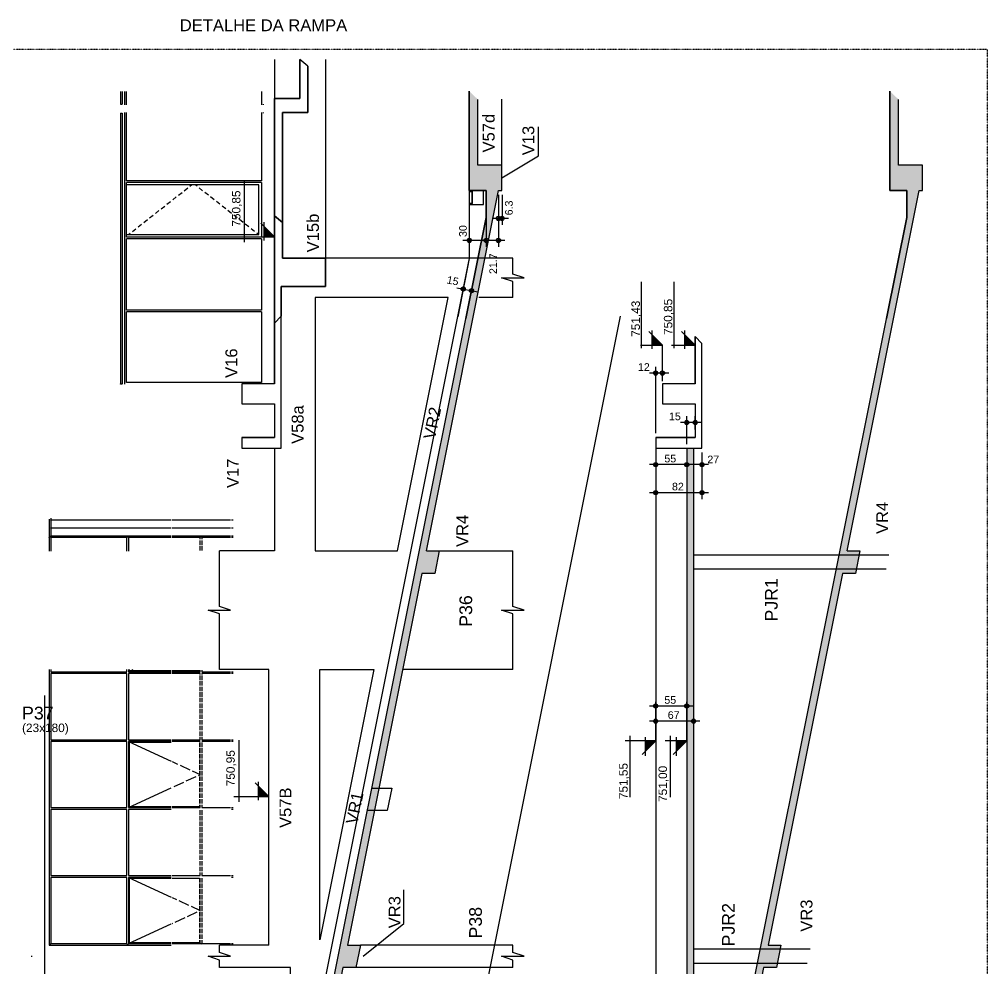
# Model space of a CAD drawing. Header units: millimetres. Extents: x 11071 to 20686, y 1651 to 7234.
# Drawn here: x 18970 to 20686, y 3246 to 4927 of the extents above; entities that cross this region are included whole.
import ezdxf

# ---------------------------------------------------------------- set-up
doc = ezdxf.new("R2010")
doc.units = ezdxf.units.MM
doc.linetypes.add('ESTILO_TQS_0003', pattern=[1.5, 0.5, -0.4, 0.1, -0.5])
for name, color, linetype in [('1', 4, 'Continuous'), ('10', 13, 'Continuous'), ('12', 3, 'Continuous'), ('18', 9, 'Continuous'), ('19', 5, 'Continuous'), ('20', 4, 'Continuous'), ('204', 7, 'ESTILO_TQS_0003'), ('26', 1, 'Continuous'), ('30', 15, 'Continuous'), ('8', 5, 'Continuous'), ('9', 3, 'Continuous'), ('CP5_CORTE_PARCIAL_5_1_NEW_03_AR', 7, 'Continuous')]:
    doc.layers.add(name, color=color, linetype=linetype)
doc.styles.get("Standard").update_dxf_attribs({"font": 'arial.ttf'})

msp = doc.modelspace()

# ---------------------------------------------------------------- linework, layer by layer
for p, q in [((19369.39, 4531.99), (19369.39, 4641.16)), ((19422.36, 4541.09), (19398.13, 4565.31)), ((19404.03, 4534.71), (19404.03, 4567.44)), ((19360.21, 4541.09), (19422.36, 4541.09)), ((20072.43, 4344.09), (20072.43, 4461.41)), ((20130.43, 4344.09), (20130.43, 4461.41)), ((20091.3, 4342.72), (20091.3, 4375.44)), ((20149.3, 4342.72), (20149.3, 4375.44)), ((20085.41, 4373.32), (20109.63, 4349.09)), ((20143.41, 4373.32), (20167.63, 4349.09)), ((20070.43, 4349.09), (20109.63, 4349.09)), ((20109.63, 4285.59), (20109.63, 4349.09)), ((20125.43, 4349.09), (20167.63, 4349.09)), ((20167.63, 4290.59), (20167.63, 4349.09)), ((20097.63, 3648), (20097.63, 3717.29)), ((20152.63, 3648), (20152.63, 3717.29)), ((20052.6, 3547.93), (20052.6, 3657.1)), ((20079.3, 3621.65), (20079.3, 3654.37)), ((20123.6, 3547.93), (20123.6, 3657.1)), ((20134.3, 3621.65), (20134.3, 3654.37)), ((19359.39, 3540), (19359.39, 3649.17)), ((20097.63, 3648), (20043.43, 3648)), ((20073.41, 3623.77), (20097.63, 3648)), ((20152.63, 3648), (20114.43, 3648)), ((20128.41, 3623.77), (20152.63, 3648)), ((19412.36, 3549.1), (19388.13, 3573.33)), ((19394.03, 3542.73), (19394.03, 3575.45)), ((19594.93, 3564.38), (19629.93, 3564.38)), ((19629.93, 3564.38), (19621.93, 3524.38)), ((19350.21, 3549.1), (19412.36, 3549.1)), ((19621.93, 3524.38), (19587.11, 3524.38)), ((18993.17, 3265.84), (18991.17, 3265.84)), ((18993.17, 3265.84), (18991.17, 3265.84)), ((18993.17, 3265.84), (18991.17, 3265.84)), ((18993.17, 3265.84), (18991.17, 3265.84))]:
    msp.add_line(p, q)
for points in [[(19844.33, 4433.59), (19844.33, 4461.92), (19824.33, 4468.59), (19864.33, 4468.59), (19844.33, 4475.25), (19844.33, 4503.59)], [(19324.56, 3774.59), (19324.56, 3872.92), (19304.56, 3879.59), (19344.56, 3879.59), (19324.56, 3886.25), (19324.56, 3984.59)], [(19844.33, 3774.59), (19844.33, 3872.92), (19824.33, 3879.59), (19864.33, 3879.59), (19844.33, 3886.25), (19844.33, 3984.59)], [(19324.56, 3246.09), (19324.56, 3259.42), (19304.56, 3266.09), (19344.56, 3266.09), (19324.56, 3272.75), (19324.56, 3286.09)], [(19844.33, 3246.09), (19844.33, 3259.42), (19824.33, 3266.09), (19864.33, 3266.09), (19844.33, 3272.75), (19844.33, 3286.09)]]:
    msp.add_lwpolyline(points)
at = {"layer": '1'}
for p, q in [((19422.36, 4855.59), (19422.36, 4786.59)), ((19512.36, 4855.59), (19512.36, 4503.59)), ((19825.17, 4668.33), (19825.17, 4785.11)), ((19844.33, 4503.59), (19512.36, 4503.59)), ((19494.36, 4433.59), (19494.36, 3984.59)), ((19730.07, 4433.59), (19494.36, 4433.59)), ((19640.28, 3984.59), (19730.07, 4433.59)), ((19844.33, 4433.59), (19784.21, 4433.59)), ((19422.36, 4166.59), (19422.36, 3984.59)), ((20097.63, 4166.59), (20097.63, 2912.09)), ((19422.36, 3984.59), (19324.56, 3984.59)), ((19494.36, 3984.59), (19640.28, 3984.59)), ((19714.03, 3984.59), (19844.33, 3984.59)), ((20510.81, 3977.09), (20164.63, 3977.09)), ((20505.86, 3952.09), (20164.63, 3952.09)), ((19412.36, 3774.59), (19324.56, 3774.59)), ((19412.36, 3286.09), (19412.36, 3774.59)), ((19502.36, 3774.59), (19598.28, 3774.59)), ((19598.28, 3774.59), (19502.36, 3294.99)), ((19502.36, 3294.99), (19502.36, 3774.59)), ((19844.33, 3774.59), (19649.27, 3774.59)), ((19412.36, 3286.09), (19324.56, 3286.09)), ((19844.33, 3286.09), (19574.35, 3286.09)), ((20371.1, 3278.59), (20164.63, 3278.59)), ((19450.36, 3246.09), (19324.56, 3246.09)), ((19450.36, 2799.65), (19450.36, 3246.09)), ((19844.33, 3246.09), (19566.33, 3246.09)), ((20366.1, 3253.59), (20164.63, 3253.59))]:
    msp.add_line(p, q, dxfattribs=at)
at = {"layer": '18'}
for p, q in [((19467.36, 4786.59), (19467.36, 4855.59)), ((19481.36, 4843.59), (19481.36, 4786.59)), ((19422.36, 4761.59), (19422.36, 4786.59)), ((19422.36, 4786.59), (19467.36, 4786.59)), ((19481.36, 4786.59), (19481.36, 4786.59)), ((19481.36, 4786.59), (19481.36, 4761.59)), ((19782.36, 4668.33), (19782.36, 4785.05)), ((20527.63, 4668.33), (20527.63, 4785.05)), ((19422.36, 4578.59), (19422.36, 4761.59)), ((19422.36, 4761.59), (19422.36, 4761.59)), ((19436.36, 4761.59), (19436.36, 4566.59)), ((19481.36, 4761.59), (19436.36, 4761.59)), ((19825.17, 4668.33), (19782.36, 4668.33)), ((19825.17, 4623.59), (19825.17, 4668.33)), ((20570.45, 4668.33), (20527.63, 4668.33)), ((20570.45, 4623.59), (20570.45, 4668.33)), ((19691.27, 3984.59), (19819.07, 4623.59)), ((19819.07, 4623.59), (19825.17, 4623.59)), ((20436.54, 3984.59), (20564.34, 4623.59)), ((20564.34, 4623.59), (20570.45, 4623.59)), ((19422.36, 4503.59), (19422.36, 4578.59)), ((19436.36, 4566.59), (19436.36, 4503.59)), ((19422.36, 4453.59), (19422.36, 4503.59)), ((19422.36, 4503.59), (19422.36, 4503.59)), ((19436.36, 4503.59), (19512.36, 4503.59)), ((19481.75, 2998.19), (19781.98, 4499.35)), ((19512.36, 4503.59), (19512.36, 4453.59)), ((20227.03, 2998.19), (20527.26, 4499.35)), ((19422.36, 4388.59), (19422.36, 4453.59)), ((19422.36, 4453.59), (19422.36, 4453.59)), ((19512.36, 4453.59), (19434.36, 4453.59)), ((19434.36, 4453.59), (19434.36, 4400.59)), ((19434.36, 4280.59), (19434.36, 4400.59)), ((19422.36, 4280.59), (19422.36, 4388.59)), ((20167.63, 4280.59), (20167.63, 4364.55)), ((20179.63, 4166.59), (20179.63, 4352.55)), ((19422.36, 4280.59), (19364.36, 4280.59)), ((19364.36, 4280.59), (19364.36, 4245.59)), ((19434.36, 4166.59), (19434.36, 4280.59)), ((20167.63, 4280.59), (20109.63, 4280.59)), ((20109.63, 4280.59), (20109.63, 4245.59)), ((19364.36, 4245.59), (19422.36, 4245.59)), ((19422.36, 4245.59), (19422.36, 4185.59)), ((20109.63, 4245.59), (20167.63, 4245.59)), ((20167.63, 4245.59), (20167.63, 4185.59)), ((19364.36, 4185.59), (19364.36, 4166.59)), ((19364.36, 4185.59), (19422.36, 4185.59)), ((20097.63, 4185.59), (20097.63, 4166.59)), ((20097.63, 4185.59), (20167.63, 4185.59)), ((19364.36, 4166.59), (19434.36, 4166.59)), ((20097.63, 4166.59), (20152.63, 4166.59)), ((20152.63, 4166.59), (20152.63, 2912.09)), ((20164.63, 4166.59), (20164.63, 2912.09)), ((20164.63, 4166.59), (20179.63, 4166.59)), ((19691.27, 3984.59), (19714.03, 3984.59)), ((19714.03, 3984.59), (19706.03, 3944.59)), ((20436.54, 3984.59), (20459.3, 3984.59)), ((20459.3, 3984.59), (20451.3, 3944.59)), ((19683.27, 3944.59), (19551.57, 3286.09)), ((19706.03, 3944.59), (19683.27, 3944.59)), ((20428.54, 3944.59), (20296.84, 3286.09)), ((20451.3, 3944.59), (20428.54, 3944.59)), ((19551.57, 3286.09), (19574.35, 3286.09)), ((19574.35, 3286.09), (19566.33, 3246.09)), ((20296.84, 3286.09), (20319.6, 3286.09)), ((20319.6, 3286.09), (20311.6, 3246.09)), ((19543.57, 3246.09), (19493.57, 2996.08)), ((19566.33, 3246.09), (19543.57, 3246.09)), ((20288.84, 3246.09), (20238.84, 2996.08)), ((20311.6, 3246.09), (20288.84, 3246.09))]:
    msp.add_line(p, q, dxfattribs=at)
for points in [[(19767.36, 4799.51), (19767.36, 4623.59), (19797.36, 4623.59), (19797.36, 4575.85), (19761.51, 4396.59)], [(19761.51, 4396.59), (19797.36, 4575.85), (19797.36, 4623.59), (19767.36, 4623.59), (19767.36, 4799.51)], [(20512.63, 4799.51), (20512.63, 4623.59), (20542.63, 4623.59), (20542.63, 4575.85), (20506.78, 4396.59)], [(20506.78, 4396.59), (20542.63, 4575.85), (20542.63, 4623.59), (20512.63, 4623.59), (20512.63, 4799.51)]]:
    msp.add_lwpolyline(points, dxfattribs=at)
at = {"layer": '19'}
for p, q in [((19767.36, 4623.59), (19767.36, 4503.08)), ((19466.98, 3000.83), (19766.98, 4500.83)), ((19767.36, 4503.08), (19746.8, 4399.51))]:
    msp.add_line(p, q, dxfattribs=at)
at = {"layer": '19', "linetype": 'Continuous'}
msp.add_line((19767.36, 3060.83), (20035.36, 4400.83), dxfattribs=at)
at = {"layer": '19'}
msp.add_lwpolyline([(19767.36, 4600.59), (19767.36, 4598.59), (19792.36, 4598.59), (19792.36, 4623.59), (19767.36, 4623.59), (19767.36, 4621.59), (19772.36, 4621.59), (19772.36, 4600.59), (19767.36, 4600.59), (19767.36, 4598.59), (19772.36, 4598.59), (19772.36, 4623.59)], dxfattribs=at)
at = {"layer": '20'}
for points in [[(19404.03, 4559.42), (19422.36, 4541.09), (19404.03, 4541.09)], [(19404.03, 4559.42), (19404.03, 4541.09), (19404.03, 4559.42)], [(20091.3, 4367.42), (20109.63, 4349.09), (20091.3, 4349.09)], [(20091.3, 4367.42), (20091.3, 4349.09), (20091.3, 4367.42)], [(20149.3, 4367.42), (20167.63, 4349.09), (20149.3, 4349.09)], [(20149.3, 4367.42), (20149.3, 4349.09), (20149.3, 4367.42)], [(20079.3, 3629.67), (20097.63, 3648), (20079.3, 3648)], [(20079.3, 3629.67), (20079.3, 3648), (20079.3, 3629.67)], [(20134.3, 3629.67), (20152.63, 3648), (20134.3, 3648)], [(20134.3, 3629.67), (20134.3, 3648), (20134.3, 3629.67)], [(19394.03, 3567.43), (19412.36, 3549.1), (19394.03, 3549.1)], [(19394.03, 3567.43), (19394.03, 3549.1), (19394.03, 3567.43)]]:
    msp.add_solid(points, dxfattribs=at)
at = {"layer": '204'}
msp.add_lwpolyline([(18153.1, 2132), (20685.69, 2132), (20685.69, 4873.54), (18153.1, 4873.54), (18153.1, 2132)], dxfattribs=at)
at = {"layer": '26'}
for p, q in [((19889.96, 4685.17), (19889.96, 4736.56)), ((19824.98, 4646.09), (19889.96, 4685.17)), ((19651.53, 3324), (19651.53, 3383.81)), ((19579.33, 3266.09), (19651.53, 3324))]:
    msp.add_line(p, q, dxfattribs=at)
at = {"layer": '26', "color": 3, "linetype": 'Continuous'}
for p, q in [((19767.36, 4623.59), (19767.36, 4623.59)), ((19767.36, 4616.09), (19767.36, 4523.7)), ((19797.36, 4623.59), (19797.36, 4623.59)), ((19797.36, 4617.49), (19797.36, 4617.49)), ((19797.36, 4616.09), (19797.36, 4523.7)), ((19819.07, 4623.59), (19819.07, 4623.59)), ((19819.07, 4623.59), (19819.07, 4623.59)), ((19819.07, 4616.09), (19819.07, 4562.7)), ((19819.07, 4616.09), (19819.07, 4523.7)), ((19825.36, 4623.59), (19825.36, 4623.59)), ((19825.36, 4616.09), (19825.36, 4562.7)), ((19797.36, 4609.99), (19797.36, 4523.7)), ((19836.61, 4573.95), (19807.82, 4573.95)), ((19808.61, 4534.95), (19756.11, 4534.95)), ((19830.32, 4534.95), (19786.11, 4534.95)), ((19745.57, 4451.09), (19782.35, 4443.79)), ((19756.17, 4446.72), (19754.41, 4437.87)), ((19757.63, 4454.08), (19757.63, 4454.08)), ((19770.88, 4443.8), (19769.13, 4434.95)), ((19772.34, 4451.16), (19772.34, 4451.16)), ((20097.63, 4193.09), (20097.63, 4311.03)), ((20109.63, 4293.09), (20109.63, 4311.03)), ((20120.88, 4299.78), (20086.38, 4299.78)), ((20109.63, 4285.59), (20109.63, 4285.59)), ((20152.63, 4174.09), (20152.63, 4223.51)), ((20167.63, 4200), (20167.63, 4223.51)), ((20178.88, 4212.26), (20141.38, 4212.26)), ((20167.63, 4192.5), (20167.63, 4192.5)), ((20097.63, 4185.59), (20097.63, 4185.59)), ((20097.63, 4166.59), (20097.63, 4166.59)), ((20097.63, 4159.09), (20097.63, 4126.27)), ((20152.63, 4166.59), (20152.63, 4166.59)), ((20152.63, 4166.59), (20152.63, 4166.59)), ((20152.63, 4159.09), (20152.63, 4126.27)), ((20179.63, 4166.59), (20179.63, 4166.59)), ((20179.63, 4166.59), (20179.63, 4166.59)), ((20179.63, 4159.09), (20179.63, 4076.62)), ((20179.63, 4159.09), (20179.63, 4126.27)), ((20163.88, 4137.52), (20086.38, 4137.52)), ((20190.88, 4137.52), (20141.38, 4137.52)), ((20152.63, 4148.33), (20152.63, 4148.33)), ((20152.63, 4140.83), (20152.63, 4126.27)), ((20097.63, 4109.89), (20097.63, 4109.89)), ((20097.63, 4102.39), (20097.63, 4076.62)), ((20190.88, 4087.87), (20086.38, 4087.87)), ((20152.63, 3746.29), (20152.63, 3746.29)), ((20097.63, 3727.29), (20097.63, 3727.29)), ((20097.63, 3727.29), (20097.63, 3727.29)), ((20152.63, 3738.79), (20152.63, 3698.42)), ((20163.88, 3709.67), (20086.38, 3709.67)), ((20097.63, 3719.79), (20097.63, 3698.42)), ((20097.63, 3719.79), (20097.63, 3671.61)), ((20164.63, 3696.7), (20164.63, 3696.7)), ((20164.63, 3689.2), (20164.63, 3671.61)), ((20175.88, 3682.86), (20086.38, 3682.86))]:
    msp.add_line(p, q, dxfattribs=at)
for centre, radius in [((19819.07, 4573.95), 3.75), ((19819.07, 4573.95), 1.87), ((19825.36, 4573.95), 3.75), ((19825.36, 4573.95), 1.87), ((19767.36, 4534.95), 3.75), ((19767.36, 4534.95), 1.87), ((19797.36, 4534.95), 3.75), ((19797.36, 4534.95), 3.75), ((19797.36, 4534.95), 1.87), ((19797.36, 4534.95), 1.87), ((19819.07, 4534.95), 3.75), ((19819.07, 4534.95), 1.87), ((19756.6, 4448.9), 3.75), ((19756.6, 4448.9), 1.87), ((19771.32, 4445.98), 3.75), ((19771.32, 4445.98), 1.87), ((20097.63, 4299.78), 3.75), ((20097.63, 4299.78), 1.87), ((20109.63, 4299.78), 3.75), ((20109.63, 4299.78), 1.87), ((20152.63, 4212.26), 3.75), ((20152.63, 4212.26), 1.87), ((20167.63, 4212.26), 3.75), ((20167.63, 4212.26), 1.87), ((20097.63, 4137.52), 3.75), ((20097.63, 4137.52), 1.87), ((20152.63, 4137.52), 3.75), ((20152.63, 4137.52), 3.75), ((20152.63, 4137.52), 1.87), ((20152.63, 4137.52), 1.87), ((20179.63, 4137.52), 3.75), ((20179.63, 4137.52), 1.87), ((20097.63, 4087.87), 3.75), ((20097.63, 4087.87), 1.87), ((20179.63, 4087.87), 3.75), ((20179.63, 4087.87), 1.87), ((20097.63, 3709.67), 3.75), ((20097.63, 3709.67), 1.87), ((20152.63, 3709.67), 3.75), ((20152.63, 3709.67), 1.87), ((20097.63, 3682.86), 3.75), ((20097.63, 3682.86), 1.87), ((20164.63, 3682.86), 3.75), ((20164.63, 3682.86), 1.87)]:
    msp.add_circle(centre, radius, dxfattribs=at)
at = {"layer": '30'}
for points in [[(19422.36, 4578.59), (19436.36, 4566.59), (19436.36, 4761.59), (19481.36, 4761.59), (19481.36, 4786.59), (19481.36, 4786.59), (19481.36, 4843.59), (19467.36, 4855.59), (19467.36, 4786.59), (19422.36, 4786.59), (19422.36, 4761.59), (19422.36, 4761.59), (19422.36, 4578.59)], [(19422.36, 4388.59), (19434.36, 4400.59), (19434.36, 4453.59), (19512.36, 4453.59), (19512.36, 4503.59), (19436.36, 4503.59), (19436.36, 4566.59), (19422.36, 4578.59), (19422.36, 4503.59), (19422.36, 4503.59), (19422.36, 4453.59), (19422.36, 4453.59), (19422.36, 4388.59)], [(19434.36, 4400.59), (19422.36, 4388.59), (19422.36, 4280.59), (19364.36, 4280.59), (19364.36, 4245.59), (19422.36, 4245.59), (19422.36, 4185.59), (19364.36, 4185.59), (19364.36, 4166.59), (19434.36, 4166.59), (19434.36, 4400.59)], [(20179.63, 4352.55), (20167.63, 4364.55), (20167.63, 4280.59), (20109.63, 4280.59), (20109.63, 4245.59), (20167.63, 4245.59), (20167.63, 4185.59), (20097.63, 4185.59), (20097.63, 4166.59), (20179.63, 4166.59), (20179.63, 4352.55)]]:
    msp.add_lwpolyline(points, dxfattribs=at)
for points in [[(19782.36, 4668.59), (19782.36, 4785.05), (19767.36, 4799.51)], [(19782.36, 4668.59), (19767.36, 4799.51), (19767.36, 4623.59)], [(20527.63, 4668.59), (20527.63, 4785.05), (20512.63, 4799.51)], [(20527.63, 4668.59), (20512.63, 4799.51), (20512.63, 4623.59)], [(19782.36, 4668.59), (19767.36, 4623.59), (19797.36, 4623.59)], [(19782.36, 4668.59), (19797.36, 4623.59), (19825.17, 4668.33)], [(19797.36, 4575.85), (19819.07, 4623.59), (19825.17, 4668.33)], [(19825.17, 4668.33), (19797.36, 4623.59), (19797.36, 4575.85)], [(19819.07, 4623.59), (19825.17, 4623.59), (19825.17, 4668.33)], [(20527.63, 4668.59), (20512.63, 4623.59), (20542.63, 4623.59)], [(20527.63, 4668.59), (20542.63, 4623.59), (20570.45, 4668.33)], [(20542.63, 4575.85), (20564.34, 4623.59), (20570.45, 4668.33)], [(20570.45, 4668.33), (20542.63, 4623.59), (20542.63, 4575.85)], [(20564.34, 4623.59), (20570.45, 4623.59), (20570.45, 4668.33)], [(19774.24, 4399.46), (19819.07, 4623.59), (19797.36, 4575.85)], [(20520.31, 4405.17), (20564.34, 4623.59), (20542.63, 4575.85)], [(19761.51, 4396.59), (19774.24, 4399.46), (19797.36, 4575.85)], [(20506.78, 4396.59), (20520.31, 4405.17), (20542.63, 4575.85)], [(19481.75, 2998.19), (19493.57, 2996.08), (19761.51, 4396.59)], [(19493.57, 2996.08), (19543.57, 3246.09), (19761.51, 4396.59)], [(19543.57, 3246.09), (19551.57, 3286.09), (19761.51, 4396.59)], [(19551.57, 3286.09), (19683.27, 3944.59), (19761.51, 4396.59)], [(19683.27, 3944.59), (19691.27, 3984.59), (19761.51, 4396.59)], [(19691.27, 3984.59), (19774.24, 4399.46), (19761.51, 4396.59)], [(19761.51, 4396.59), (19774.24, 4399.46), (19774.24, 4399.46)], [(20227.03, 2998.19), (20238.84, 2996.08), (20506.78, 4396.59)], [(20238.84, 2996.08), (20288.84, 3246.09), (20506.78, 4396.59)], [(20288.84, 3246.09), (20296.84, 3286.09), (20506.78, 4396.59)], [(20296.84, 3286.09), (20428.54, 3944.59), (20506.78, 4396.59)], [(20428.54, 3944.59), (20436.54, 3984.59), (20506.78, 4396.59)], [(20436.54, 3984.59), (20520.31, 4405.17), (20506.78, 4396.59)], [(20506.78, 4396.59), (20520.31, 4405.17), (20520.31, 4405.17)], [(20164.63, 4166.59), (20152.63, 4166.59), (20152.63, 2912.09)], [(20164.63, 4166.59), (20152.63, 2912.09), (20164.63, 2912.09)], [(20164.63, 4166.59), (20164.63, 2912.09), (20164.63, 4166.59)], [(19683.27, 3944.59), (19706.03, 3944.59), (19691.27, 3984.59)], [(19706.03, 3944.59), (19714.03, 3984.59), (19691.27, 3984.59)], [(20428.54, 3944.59), (20451.3, 3944.59), (20436.54, 3984.59)], [(20451.3, 3944.59), (20459.3, 3984.59), (20436.54, 3984.59)], [(19543.57, 3246.09), (19566.33, 3246.09), (19551.57, 3286.09)], [(19566.33, 3246.09), (19574.35, 3286.09), (19551.57, 3286.09)], [(20288.84, 3246.09), (20311.6, 3246.09), (20296.84, 3286.09)], [(20311.6, 3246.09), (20319.6, 3286.09), (20296.84, 3286.09)]]:
    msp.add_solid(points, dxfattribs=at)
at = {"layer": 'CP5_CORTE_PARCIAL_5_1_NEW_03_AR', "linetype": 'Continuous'}
for p, q in [((19149.17, 4799.25), (19149.17, 4776.59)), ((19152.17, 4799.25), (19152.17, 4776.59)), ((19157.17, 4775.59), (19157.17, 4799.25)), ((19160.17, 4775.59), (19160.17, 4799.25)), ((19399.17, 4799.25), (19399.17, 4775.59)), ((19149.17, 4776.59), (19152.17, 4776.59)), ((19402.17, 4776.58), (19402.17, 4775.59)), ((19149.17, 4760.59), (19149.17, 4280.8)), ((19149.17, 4760.59), (19152.17, 4760.59)), ((19152.17, 4760.59), (19152.17, 4280.8)), ((19157.17, 4639.34), (19157.17, 4761.59)), ((19160.17, 4640.84), (19160.17, 4761.59)), ((19399.17, 4761.59), (19399.17, 4640.84)), ((19402.17, 4761.59), (19402.17, 4760.59)), ((19157.17, 4539.34), (19157.17, 4639.34)), ((19399.17, 4640.84), (19160.17, 4640.84)), ((19399.17, 4637.84), (19160.17, 4637.84)), ((19160.17, 4540.84), (19160.17, 4637.84)), ((19394.67, 4633.34), (19160.17, 4633.34)), ((19272.38, 4630.9), (19275.49, 4633.34)), ((19284.97, 4630.9), (19281.86, 4633.34)), ((19394.67, 4545.34), (19394.67, 4633.34)), ((19399.17, 4637.84), (19399.17, 4540.84)), ((19252.21, 4615.07), (19258.51, 4620.01)), ((19262.44, 4623.1), (19268.73, 4628.04)), ((19294.91, 4623.1), (19288.61, 4628.04)), ((19305.13, 4615.07), (19298.84, 4620.01)), ((19231.76, 4599.02), (19238.05, 4603.96)), ((19241.99, 4607.05), (19248.28, 4611.98)), ((19315.36, 4607.05), (19309.07, 4611.98)), ((19325.59, 4599.02), (19319.29, 4603.96)), ((19211.31, 4582.97), (19217.6, 4587.91)), ((19221.53, 4590.99), (19227.83, 4595.93)), ((19335.81, 4590.99), (19329.52, 4595.93)), ((19346.04, 4582.97), (19339.75, 4587.91)), ((19180.63, 4558.89), (19186.92, 4563.83)), ((19190.85, 4566.92), (19197.15, 4571.85)), ((19201.08, 4574.94), (19207.37, 4579.88)), ((19356.27, 4574.94), (19349.97, 4579.88)), ((19366.49, 4566.92), (19360.2, 4571.85)), ((19376.72, 4558.89), (19370.43, 4563.83)), ((19163.36, 4545.34), (19166.47, 4547.78)), ((19170.4, 4550.86), (19176.69, 4555.8)), ((19386.95, 4550.86), (19380.65, 4555.8)), ((19393.99, 4545.34), (19390.88, 4547.78)), ((19157.17, 4409.84), (19157.17, 4539.34)), ((19160.17, 4545.34), (19394.67, 4545.34)), ((19399.17, 4540.84), (19160.17, 4540.84)), ((19399.17, 4537.84), (19160.17, 4537.84)), ((19160.17, 4411.34), (19160.17, 4537.84)), ((19399.17, 4537.84), (19399.17, 4411.34)), ((19157.17, 4280.34), (19157.17, 4409.84)), ((19399.17, 4411.34), (19160.17, 4411.34)), ((19399.17, 4408.34), (19160.17, 4408.34)), ((19160.17, 4283.34), (19160.17, 4408.34)), ((19399.17, 4408.34), (19399.17, 4283.34)), ((19149.17, 4280.54), (19149.17, 4280.8)), ((19149.17, 4280.8), (19152.17, 4280.8)), ((19149.17, 4280.34), (19149.17, 4280.54)), ((19152.17, 4280.54), (19152.17, 4280.8)), ((19152.17, 4280.34), (19152.17, 4280.54)), ((19399.17, 4283.34), (19160.17, 4283.34)), ((19023.17, 4040.63), (19023.17, 4037.64)), ((19023.17, 4037.64), (19023.17, 4023.38)), ((19026.17, 4042.65), (19026.17, 4039.83)), ((19026.17, 4039.83), (19162.17, 4039.83)), ((19026.17, 4039.41), (19026.17, 4039.83)), ((19026.17, 4039.41), (19026.17, 4025.57)), ((19162.17, 4039.41), (19026.17, 4039.41)), ((19162.17, 4039.83), (19239.17, 4039.83)), ((19162.17, 4039.41), (19162.17, 4039.83)), ((19239.17, 4039.41), (19162.17, 4039.41)), ((19241.17, 4039.83), (19344.37, 4039.83)), ((19344.37, 4039.41), (19241.17, 4039.41)), ((19346.37, 4039.83), (19349.17, 4039.83)), ((19349.17, 4039.41), (19346.37, 4039.41)), ((19023.17, 4023.38), (19023.17, 4009.74)), ((19026.17, 4025.57), (19162.17, 4025.57)), ((19026.17, 4025.15), (19026.17, 4025.57)), ((19026.17, 4025.15), (19026.17, 4011.38)), ((19162.17, 4025.15), (19026.17, 4025.15)), ((19162.17, 4025.57), (19239.17, 4025.57)), ((19162.17, 4025.15), (19162.17, 4025.57)), ((19239.17, 4025.15), (19162.17, 4025.15)), ((19241.17, 4025.57), (19344.37, 4025.57)), ((19346.37, 4025.57), (19349.17, 4025.57)), ((19349.17, 4025.15), (19346.37, 4025.15)), ((19023.17, 4001.01), (19022.17, 4001.01)), ((19022.17, 4000.91), (19022.17, 4001.01)), ((19023.17, 4000.91), (19022.17, 4000.91)), ((19023.17, 4009.46), (19026.17, 4010.59)), ((19023.17, 4009.74), (19023.17, 3984.38)), ((19023.44, 4009.56), (19023.17, 4009.74)), ((19026.17, 4008.33), (19023.17, 4009.46)), ((19023.17, 4009.46), (19023.17, 4009.25)), ((19023.17, 4009.25), (19023.17, 4009.18)), ((19023.17, 4009.18), (19023.55, 4009.21)), ((19023.17, 4008.28), (19023.17, 4009.18)), ((19026.17, 4011.38), (19162.17, 4011.38)), ((19026.17, 4010.59), (19026.17, 4011.38)), ((19162.17, 4010.59), (19026.17, 4010.59)), ((19160.67, 4008.33), (19026.17, 4008.33)), ((19026.17, 4008.13), (19026.17, 4008.33)), ((19026.17, 4008.13), (19026.17, 3984.38)), ((19160.67, 4008.13), (19026.17, 4008.13)), ((19162.17, 4009.46), (19160.67, 4008.33)), ((19160.67, 4008.33), (19160.67, 4008.13)), ((19160.67, 3984.38), (19160.67, 4008.13)), ((19162.17, 4010.11), (19161.89, 4009.74)), ((19162.17, 4011.38), (19239.17, 4011.38)), ((19162.17, 4010.59), (19162.17, 4011.38)), ((19239.17, 4010.59), (19162.17, 4010.59)), ((19162.46, 4009.74), (19162.17, 4010.11)), ((19163.67, 4008.33), (19162.17, 4009.46)), ((19162.17, 4009.46), (19162.17, 4009.25)), ((19239.17, 4008.33), (19163.67, 4008.33)), ((19163.67, 4008.13), (19163.67, 4008.33)), ((19163.67, 4008.13), (19163.67, 3984.38)), ((19239.17, 4008.13), (19163.67, 4008.13)), ((19241.17, 4011.38), (19292.17, 4011.38)), ((19292.17, 4010.59), (19241.17, 4010.59)), ((19290.67, 4008.33), (19241.17, 4008.33)), ((19290.67, 4008.13), (19241.17, 4008.13)), ((19292.17, 4009.46), (19290.67, 4008.33)), ((19290.67, 4008.33), (19290.67, 4008.13)), ((19290.67, 4005.38), (19290.67, 4008.13)), ((19290.67, 3995.38), (19290.67, 4003.38)), ((19292.17, 4010.11), (19291.89, 4009.74)), ((19292.17, 4011.38), (19344.37, 4011.38)), ((19292.17, 4010.59), (19292.17, 4011.38)), ((19344.37, 4010.59), (19292.17, 4010.59)), ((19292.46, 4009.74), (19292.17, 4010.11)), ((19293.67, 4008.33), (19292.17, 4009.46)), ((19292.17, 4009.25), (19292.17, 4009.46)), ((19344.37, 4008.33), (19293.67, 4008.33)), ((19293.67, 4008.13), (19293.67, 4008.33)), ((19293.67, 4008.13), (19293.67, 4005.38)), ((19344.37, 4008.13), (19293.67, 4008.13)), ((19293.67, 4003.38), (19293.67, 3995.38)), ((19346.37, 4011.38), (19349.17, 4011.38)), ((19349.17, 4010.59), (19346.37, 4010.59)), ((19349.17, 4008.33), (19346.37, 4008.33)), ((19349.17, 4008.13), (19346.37, 4008.13)), ((19290.67, 3985.58), (19290.67, 3993.38)), ((19293.67, 3993.38), (19293.67, 3985.58)), ((19023.17, 3774.38), (19023.17, 3769.04)), ((19026.17, 3774.38), (19026.17, 3770.54)), ((19160.67, 3770.54), (19160.67, 3774.38)), ((19163.67, 3774.38), (19163.67, 3770.54)), ((19163.67, 3770.54), (19171.98, 3774.38)), ((19165.17, 3772.04), (19165.17, 3774.38)), ((19023.17, 3769.04), (19023.17, 3648.54)), ((19026.17, 3770.54), (19160.67, 3770.54)), ((19026.17, 3767.54), (19026.17, 3650.04)), ((19160.67, 3767.54), (19026.17, 3767.54)), ((19160.67, 3650.04), (19160.67, 3767.54)), ((19163.67, 3770.54), (19239.17, 3770.54)), ((19163.67, 3767.54), (19163.67, 3650.04)), ((19239.17, 3767.54), (19163.67, 3767.54)), ((19239.17, 3772.04), (19165.17, 3772.04)), ((19289.17, 3772.04), (19241.17, 3772.04)), ((19241.17, 3770.54), (19290.67, 3770.54)), ((19290.67, 3767.54), (19241.17, 3767.54)), ((19289.17, 3773.18), (19289.17, 3772.04)), ((19290.67, 3770.54), (19290.67, 3773.18)), ((19290.67, 3765.54), (19290.67, 3767.54)), ((19290.67, 3755.7), (19290.67, 3763.54)), ((19293.67, 3773.18), (19293.67, 3770.54)), ((19293.67, 3770.54), (19344.37, 3770.54)), ((19293.67, 3767.54), (19293.67, 3765.54)), ((19344.37, 3767.54), (19293.67, 3767.54)), ((19293.67, 3763.54), (19293.67, 3755.7)), ((19346.37, 3770.54), (19349.17, 3770.54)), ((19349.17, 3767.54), (19346.37, 3767.54)), ((19290.67, 3745.87), (19290.67, 3753.7)), ((19290.67, 3736.03), (19290.67, 3743.87)), ((19293.67, 3753.7), (19293.67, 3745.87)), ((19293.67, 3743.87), (19293.67, 3736.03)), ((19015.18, 3688.2), (19015.18, 3728.23)), ((19290.67, 3726.19), (19290.67, 3734.03)), ((19290.67, 3716.35), (19290.67, 3724.19)), ((19293.67, 3734.03), (19293.67, 3726.19)), ((19293.67, 3724.19), (19293.67, 3716.35)), ((19290.67, 3706.51), (19290.67, 3714.35)), ((19293.67, 3714.35), (19293.67, 3706.51)), ((19015.18, 2911.84), (19015.18, 3688.2)), ((19290.67, 3696.67), (19290.67, 3704.51)), ((19290.67, 3686.83), (19290.67, 3694.67)), ((19293.67, 3704.51), (19293.67, 3696.67)), ((19293.67, 3694.67), (19293.67, 3686.83)), ((19290.67, 3676.83), (19290.67, 3684.83)), ((19290.67, 3666.83), (19290.67, 3674.83)), ((19293.67, 3684.83), (19293.67, 3676.83)), ((19293.67, 3674.83), (19293.67, 3666.83)), ((19290.67, 3656.83), (19290.67, 3664.83)), ((19290.67, 3650.04), (19290.67, 3654.83)), ((19293.67, 3664.83), (19293.67, 3656.83)), ((19293.67, 3654.83), (19293.67, 3650.04)), ((19023.17, 3648.54), (19023.17, 3528.04)), ((19026.17, 3650.04), (19160.67, 3650.04)), ((19026.17, 3647.04), (19026.17, 3529.54)), ((19160.67, 3647.04), (19026.17, 3647.04)), ((19160.67, 3529.54), (19160.67, 3647.04)), ((19163.67, 3650.04), (19239.17, 3650.04)), ((19239.17, 3647.04), (19163.67, 3647.04)), ((19163.67, 3647.04), (19163.67, 3529.54)), ((19163.67, 3647.04), (19239.17, 3612.11)), ((19165.17, 3645.54), (19239.17, 3645.54)), ((19165.17, 3531.04), (19165.17, 3645.54)), ((19241.17, 3650.04), (19290.67, 3650.04)), ((19290.67, 3647.04), (19241.17, 3647.04)), ((19289.17, 3644.83), (19289.17, 3636.83)), ((19290.67, 3646.83), (19290.67, 3647.04)), ((19290.67, 3636.83), (19290.67, 3644.83)), ((19293.67, 3650.04), (19344.37, 3650.04)), ((19293.67, 3647.04), (19293.67, 3646.83)), ((19344.37, 3647.04), (19293.67, 3647.04)), ((19293.67, 3644.83), (19293.67, 3636.83)), ((19346.37, 3650.04), (19349.17, 3650.04)), ((19349.17, 3647.04), (19346.37, 3647.04)), ((19289.17, 3634.83), (19289.17, 3626.83)), ((19289.17, 3624.83), (19289.17, 3616.83)), ((19290.67, 3626.83), (19290.67, 3634.83)), ((19290.67, 3616.83), (19290.67, 3624.83)), ((19293.67, 3634.83), (19293.67, 3626.83)), ((19293.67, 3624.83), (19293.67, 3616.83)), ((19241.17, 3611.19), (19250.59, 3606.83)), ((19254.91, 3604.83), (19272.2, 3596.83)), ((19289.17, 3614.83), (19289.17, 3606.83)), ((19289.17, 3604.83), (19289.17, 3596.83)), ((19290.67, 3606.83), (19290.67, 3614.83)), ((19290.67, 3596.83), (19290.67, 3604.83)), ((19293.67, 3614.83), (19293.67, 3606.83)), ((19293.67, 3604.83), (19293.67, 3596.83)), ((19276.53, 3594.83), (19290.67, 3588.29)), ((19287.53, 3586.83), (19290.67, 3588.29)), ((19289.17, 3594.83), (19289.17, 3586.83)), ((19290.67, 3586.83), (19290.67, 3594.83)), ((19293.67, 3594.83), (19293.67, 3586.83)), ((19244.29, 3566.83), (19261.58, 3574.83)), ((19265.91, 3576.83), (19283.2, 3584.83)), ((19289.17, 3584.83), (19289.17, 3576.83)), ((19289.17, 3574.83), (19289.17, 3566.83)), ((19290.67, 3576.83), (19290.67, 3584.83)), ((19290.67, 3566.83), (19290.67, 3574.83)), ((19293.67, 3584.83), (19293.67, 3576.83)), ((19293.67, 3574.83), (19293.67, 3566.83)), ((19163.67, 3529.54), (19239.17, 3564.47)), ((19289.17, 3564.83), (19289.17, 3556.83)), ((19289.17, 3554.83), (19289.17, 3546.83)), ((19290.67, 3556.83), (19290.67, 3564.83)), ((19290.67, 3546.83), (19290.67, 3554.83)), ((19293.67, 3564.83), (19293.67, 3556.83)), ((19293.67, 3554.83), (19293.67, 3546.83)), ((19289.17, 3544.83), (19289.17, 3536.83)), ((19289.17, 3534.83), (19289.17, 3531.04)), ((19290.67, 3536.83), (19290.67, 3544.83)), ((19290.67, 3529.54), (19290.67, 3534.83)), ((19293.67, 3544.83), (19293.67, 3536.83)), ((19293.67, 3534.83), (19293.67, 3529.54)), ((19023.17, 3528.04), (19023.17, 3407.54)), ((19026.17, 3529.54), (19160.67, 3529.54)), ((19026.17, 3526.54), (19026.17, 3409.04)), ((19160.67, 3526.54), (19026.17, 3526.54)), ((19160.67, 3409.04), (19160.67, 3526.54)), ((19163.67, 3529.54), (19239.17, 3529.54)), ((19163.67, 3526.54), (19163.67, 3409.04)), ((19239.17, 3526.54), (19163.67, 3526.54)), ((19239.17, 3531.04), (19165.17, 3531.04)), ((19289.17, 3531.04), (19241.17, 3531.04)), ((19241.17, 3529.54), (19290.67, 3529.54)), ((19290.67, 3516.83), (19290.67, 3524.83)), ((19293.67, 3529.54), (19344.37, 3529.54)), ((19293.67, 3524.83), (19293.67, 3516.83)), ((19346.37, 3529.54), (19349.17, 3529.54)), ((19349.17, 3526.54), (19346.37, 3526.54)), ((19290.67, 3506.83), (19290.67, 3514.83)), ((19290.67, 3496.83), (19290.67, 3504.83)), ((19293.67, 3514.83), (19293.67, 3506.83)), ((19293.67, 3504.83), (19293.67, 3496.83)), ((19290.67, 3486.83), (19290.67, 3494.83)), ((19290.67, 3476.83), (19290.67, 3484.83)), ((19293.67, 3494.83), (19293.67, 3486.83)), ((19293.67, 3484.83), (19293.67, 3476.83)), ((19290.67, 3466.83), (19290.67, 3474.83)), ((19293.67, 3474.83), (19293.67, 3466.83)), ((19290.67, 3456.83), (19290.67, 3464.83)), ((19290.67, 3446.83), (19290.67, 3454.83)), ((19293.67, 3464.83), (19293.67, 3456.83)), ((19293.67, 3454.83), (19293.67, 3446.83)), ((19290.67, 3436.83), (19290.67, 3444.83)), ((19290.67, 3426.83), (19290.67, 3434.83)), ((19293.67, 3444.83), (19293.67, 3436.83)), ((19293.67, 3434.83), (19293.67, 3426.83)), ((19290.67, 3416.83), (19290.67, 3424.83)), ((19290.67, 3409.04), (19290.67, 3414.83)), ((19293.67, 3424.83), (19293.67, 3416.83)), ((19293.67, 3414.83), (19293.67, 3409.04)), ((19023.17, 3407.54), (19023.17, 3287.04)), ((19026.17, 3409.04), (19160.67, 3409.04)), ((19026.17, 3406.04), (19026.17, 3288.54)), ((19160.67, 3406.04), (19026.17, 3406.04)), ((19160.67, 3288.54), (19160.67, 3406.04)), ((19163.67, 3409.04), (19239.17, 3409.04)), ((19239.17, 3406.04), (19163.67, 3406.04)), ((19163.67, 3406.04), (19163.67, 3288.54)), ((19163.67, 3406.04), (19239.17, 3371.11)), ((19165.17, 3404.54), (19239.17, 3404.54)), ((19165.17, 3290.04), (19165.17, 3404.54)), ((19241.17, 3409.04), (19290.67, 3409.04)), ((19241.17, 3404.54), (19289.17, 3404.54)), ((19289.17, 3404.54), (19289.17, 3396.83)), ((19290.67, 3396.83), (19290.67, 3404.83)), ((19293.67, 3409.04), (19344.37, 3409.04)), ((19293.67, 3404.83), (19293.67, 3396.83)), ((19346.37, 3409.04), (19349.17, 3409.04)), ((19349.17, 3406.04), (19346.37, 3406.04)), ((19289.17, 3394.83), (19289.17, 3386.83)), ((19289.17, 3384.83), (19289.17, 3376.83)), ((19290.67, 3386.83), (19290.67, 3394.83)), ((19290.67, 3376.83), (19290.67, 3384.83)), ((19293.67, 3394.83), (19293.67, 3386.83)), ((19293.67, 3384.83), (19293.67, 3376.83)), ((19241.17, 3370.19), (19248.43, 3366.83)), ((19252.75, 3364.83), (19270.04, 3356.83)), ((19289.17, 3374.83), (19289.17, 3366.83)), ((19289.17, 3364.83), (19289.17, 3356.83)), ((19290.67, 3366.83), (19290.67, 3374.83)), ((19290.67, 3356.83), (19290.67, 3364.83)), ((19293.67, 3374.83), (19293.67, 3366.83)), ((19293.67, 3364.83), (19293.67, 3356.83)), ((19274.37, 3354.83), (19290.67, 3347.29)), ((19289.17, 3354.83), (19289.17, 3346.83)), ((19289.69, 3346.83), (19290.67, 3347.29)), ((19290.67, 3346.83), (19290.67, 3354.83)), ((19293.67, 3354.83), (19293.67, 3346.83)), ((19246.45, 3326.83), (19263.75, 3334.83)), ((19268.07, 3336.83), (19285.36, 3344.83)), ((19289.17, 3344.83), (19289.17, 3336.83)), ((19289.17, 3334.83), (19289.17, 3326.83)), ((19290.67, 3336.83), (19290.67, 3344.83)), ((19290.67, 3326.83), (19290.67, 3334.83)), ((19293.67, 3344.83), (19293.67, 3336.83)), ((19293.67, 3334.83), (19293.67, 3326.83)), ((19163.67, 3288.54), (19239.17, 3323.47)), ((19241.17, 3324.39), (19242.13, 3324.83)), ((19289.17, 3324.83), (19289.17, 3316.83)), ((19289.17, 3314.83), (19289.17, 3306.83)), ((19290.67, 3316.83), (19290.67, 3324.83)), ((19290.67, 3306.83), (19290.67, 3314.83)), ((19293.67, 3324.83), (19293.67, 3316.83)), ((19293.67, 3314.83), (19293.67, 3306.83)), ((19289.17, 3304.83), (19289.17, 3296.83)), ((19289.17, 3294.83), (19289.17, 3290.04)), ((19290.67, 3296.83), (19290.67, 3304.83)), ((19290.67, 3288.54), (19290.67, 3294.83)), ((19293.67, 3304.83), (19293.67, 3296.83)), ((19293.67, 3294.83), (19293.67, 3288.54)), ((19023.17, 3287.04), (19023.17, 3285.84)), ((19023.17, 3285.84), (19025.58, 3285.84)), ((19025.58, 3288.24), (19023.97, 3286.64)), ((19023.97, 3286.64), (19025.58, 3285.84)), ((19026.17, 3288.84), (19025.58, 3288.24)), ((19025.58, 3285.84), (19160.97, 3285.84)), ((19025.58, 3285.84), (19025.59, 3285.83)), ((19026.17, 3288.54), (19160.67, 3288.54)), ((19161.77, 3286.64), (19160.67, 3288.84)), ((19160.97, 3285.84), (19161.77, 3286.64)), ((19160.97, 3285.84), (19162.17, 3285.84)), ((19162.17, 3285.84), (19163.38, 3285.84)), ((19163.67, 3288.84), (19162.57, 3286.64)), ((19162.57, 3286.64), (19163.38, 3285.84)), ((19163.38, 3285.84), (19239.17, 3285.84)), ((19163.67, 3288.54), (19239.17, 3288.54)), ((19239.17, 3290.04), (19165.17, 3290.04)), ((19289.17, 3290.04), (19241.17, 3290.04)), ((19241.17, 3288.54), (19290.67, 3288.54)), ((19290.67, 3288.84), (19293.67, 3288.84)), ((19292.17, 3287.03), (19292.17, 3287.04)), ((19293.67, 3288.54), (19344.37, 3288.54)), ((19346.37, 3288.54), (19349.17, 3288.54))]:
    msp.add_line(p, q, dxfattribs=at)

# ---------------------------------------------------------------- texts
at = {"layer": '1'}
for s, p in [('750,85', (19361.88, 4559.42)), ('751,43', (20069.63, 4364.13)), ('750,85', (20127.1, 4367.42)), ('750,95', (19351.88, 3567.43)), ('751,55', (20047.97, 3544.65)), ('751,00', (20117.63, 3539.67))]:
    msp.add_text(s, height=15, rotation=90, dxfattribs=at).set_placement(p)
at = {"layer": '10'}
msp.add_text('DETALHE DA RAMPA', height=21, dxfattribs=at).set_placement((19254.45, 4905.85))
at = {"layer": '12'}
msp.add_text('(23x180)', height=15, dxfattribs=at).set_placement((18974.99, 3663.53))
at = {"layer": '26', "color": 3, "linetype": 'Continuous'}
for s, rotation, p in [('6.3', 90, (19844.28, 4579.48)), ('30', 90, (19762.88, 4541.1)), ('21.7', 90, (19816.44, 4475.4)), ('15', 348.77123, (19726.49, 4459.01))]:
    msp.add_text(s, height=13.5, rotation=rotation, dxfattribs=at).set_placement(p)
for s, p in [('12', (20066.13, 4303.83)), ('15', (20121.13, 4216.31)), ('55', (20112.98, 4141.57)), ('27', (20189.12, 4140.03)), ('82', (20126.48, 4091.92)), ('55', (20112.98, 3713.72)), ('67', (20118.98, 3686.91))]:
    msp.add_text(s, height=13.5, dxfattribs=at).set_placement(p)
at = {"layer": '8'}
for s, rotation, p in [('V57d', 90, (19812.19, 4690.93)), ('V13', 90, (19882.48, 4685.96)), ('V15b', 90, (19500.9, 4513.89)), ('V16', 90, (19356.37, 4291.29)), ('V58a', 90, (19473.73, 4174.35)), ('VR2', 78.574, (19706.46, 4181.17)), ('V17', 90, (19358.96, 4096.1)), ('VR4', 90, (20509.32, 4014.6)), ('VR4', 90, (19765.49, 3991.71)), ('V57B', 90, (19452.16, 3493.57)), ('VR1', 78.5743, (19568.84, 3498.83)), ('VR3', 90, (19645.44, 3315.78)), ('VR3', 90, (20375.26, 3309.61))]:
    msp.add_text(s, height=21, rotation=rotation, dxfattribs=at).set_placement(p)
at = {"layer": '9'}
for s, p in [('PJR1', (20313.74, 3859.45)), ('P36', (19772.44, 3850.11)), ('P38', (19789.62, 3297.66)), ('PJR2', (20237.66, 3283.62))]:
    msp.add_text(s, height=22.5, rotation=90, dxfattribs=at).set_placement(p)
msp.add_text('P37', height=22.5, dxfattribs=at).set_placement((18974.99, 3686.03))

doc.saveas('drawing.dxf')
